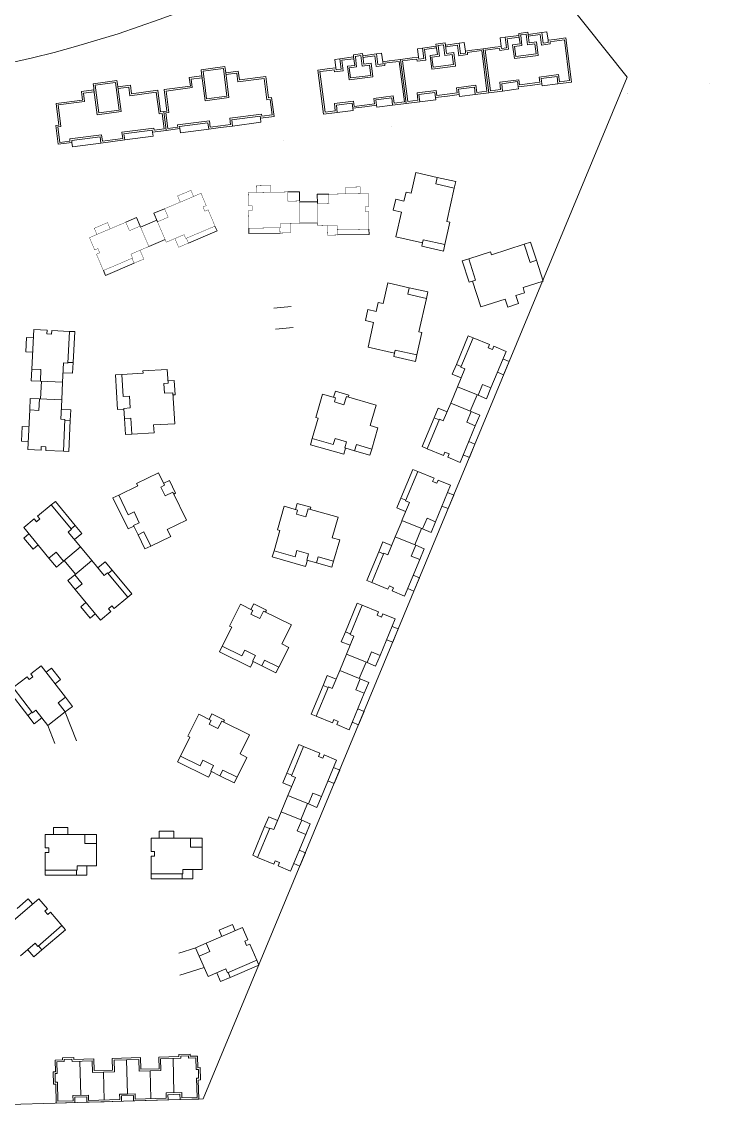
# Model space of a CAD drawing. Extents: x 121658 to 184658, y 9304 to 53801.
# Drawn here: x 132916 to 134864, y 12316 to 15429 of the extents above; entities that cross this region are included whole.
import ezdxf

# ---------------------------------------------------------------- set-up
doc = ezdxf.new("R2010")
doc.units = 0
doc.header["$LTSCALE"] = 1000
doc.header["$MEASUREMENT"] = 0
doc.layers.add('140', color=2, linetype='Continuous', lineweight=5)
doc.layers.add('DingDianTu', color=5, linetype='Continuous', lineweight=0)

# ---------------------------------------------------------------- blocks, each defined once
blk = doc.blocks.new('dafasfd')
at = {"layer": 'DingDianTu', "color": 7, "const_width": 100}
blk.add_lwpolyline([(36368038, 16363912), (36368954, 16361479), (36372042, 16362641), (36374261, 16356745), (36369114, 16354807), (36369537, 16353684), (36361113, 16350514), (36359352, 16355194), (36360288, 16355546), (36359830, 16356763), (36358894, 16356410), (36357556, 16359967)], close=True, dxfattribs=at)
for points in [[(36363546, 16362221), (36362876, 16363999), (36359039, 16362555), (36359708, 16360777)], [(36371734, 16355794), (36372686, 16353267), (36369878, 16352210), (36369350, 16353614)]]:
    blk.add_lwpolyline(points, dxfattribs=at)
at = {"layer": 'DingDianTu', "color": 7}
for points in [[(36368038, 16363912), (36371127, 16365074), (36372042, 16362641)], [(36369878, 16352210), (36361642, 16349110), (36361113, 16350514)]]:
    blk.add_lwpolyline(points, dxfattribs=at)
blk = doc.blocks.new('*E116')
at = {"layer": 'DingDianTu', "color": 7, "xscale": 0.001000002024510444, "yscale": 0.001000000163912773, "zscale": 0.001, "rotation": 339.3761177849276}
blk.add_blockref('dafasfd', (22613, -20413), dxfattribs=at)
blk = doc.blocks.new('*E115')
at = {"layer": 'DingDianTu', "color": 7, "xscale": 0.001000002024510444, "yscale": 0.001000000163912773, "zscale": 0.001, "rotation": 339.3761177849276}
blk.add_blockref('dafasfd', (22613, -20413), dxfattribs=at)
blk = doc.blocks.new('*E114')
at = {"layer": 'DingDianTu', "color": 7, "xscale": 0.001000002024510444, "yscale": 0.001000000163912773, "zscale": 0.001, "rotation": 339.3761177849276}
blk.add_blockref('dafasfd', (22613, -20413), dxfattribs=at)
blk = doc.blocks.new('*E113')
at = {"layer": 'DingDianTu', "color": 7, "xscale": 0.001000002024510444, "yscale": 0.001000000163912773, "zscale": 0.001, "rotation": 339.3761177849276}
blk.add_blockref('dafasfd', (22613, -20413), dxfattribs=at)
blk = doc.blocks.new('*E112')
at = {"layer": 'DingDianTu', "color": 7, "xscale": 0.001000002024510444, "yscale": 0.001000000163912773, "zscale": 0.001, "rotation": 339.3761177849276}
blk.add_blockref('dafasfd', (22612.58, -20413.34), dxfattribs=at)
blk = doc.blocks.new('*E111')
at = {"layer": 'DingDianTu', "color": 7, "xscale": 0.001000002024510444, "yscale": 0.001000000163912773, "zscale": 0.001, "rotation": 339.3761177849276}
blk.add_blockref('dafasfd', (22612.58, -20413.34), dxfattribs=at)
blk = doc.blocks.new('*E110')
at = {"layer": 'DingDianTu', "color": 7, "xscale": 0.001000002024510444, "yscale": 0.001000000163912773, "zscale": 0.001, "rotation": 339.3761177849276}
blk.add_blockref('dafasfd', (22612.58, -20413.34), dxfattribs=at)
blk = doc.blocks.new('*E109')
at = {"layer": 'DingDianTu', "color": 7, "xscale": 0.001000002024510444, "yscale": 0.001000000163912773, "zscale": 0.001, "rotation": 339.3761177849276}
blk.add_blockref('dafasfd', (22612.58, -20413.34), dxfattribs=at)

msp = doc.modelspace()

# ---------------------------------------------------------------- linework, layer by layer
at = {"layer": '140', "color": 7}
for p, q in [((134629.6, 15272.6), (134140.3, 15887.2)), ((134269.6, 15383.4), (134284.5, 15385.3)), ((134272.7, 15359.6), (134269.6, 15383.4)), ((134323.2, 15390.4), (134284.5, 15385.3)), ((134284.5, 15385.3), (134288.3, 15355.6)), ((134323.8, 15385.4), (134290.1, 15381)), ((134290.1, 15381), (134293.9, 15351.3)), ((134348.2, 15399.6), (134322.4, 15396.3)), ((134322.4, 15396.3), (134323.2, 15390.4)), ((134323.2, 15390.4), (134326.2, 15366.6)), ((134343.9, 15394), (134328, 15392)), ((134328, 15392), (134328.1, 15391)), ((134328.1, 15391), (134331.8, 15362.2)), ((134347.7, 15364.3), (134343.9, 15394)), ((134348.9, 15393.7), (134348.2, 15399.6)), ((134352, 15369.9), (134348.2, 15399.6)), ((134387.6, 15398.7), (134348.9, 15393.7)), ((134383.3, 15393.1), (134349.6, 15388.7)), ((134387.2, 15363.4), (134383.3, 15393.1)), ((134402.5, 15400.6), (134387.6, 15398.7)), ((134391.5, 15369), (134387.6, 15398.7)), ((134405.6, 15376.8), (134402.5, 15400.6)), ((134423.4, 15379.1), (134405.6, 15376.8)), ((134405.6, 15376.8), (134406.3, 15370.9)), ((134456.2, 15383.4), (134423.4, 15379.1)), ((134451.8, 15377.8), (134424.1, 15374.2)), ((134466.7, 15262.7), (134451.8, 15377.8)), ((134472.3, 15258.4), (134456.2, 15383.4)), ((134035.6, 15353.1), (134050.4, 15355)), ((134038.6, 15329.3), (134035.6, 15353.1)), ((134089.1, 15360), (134050.4, 15355)), ((134050.4, 15355), (134054.3, 15325.3)), ((134089.8, 15355.1), (134056, 15350.7)), ((134056, 15350.7), (134059.9, 15321)), ((134114.1, 15369.3), (134088.3, 15366)), ((134088.3, 15366), (134089.1, 15360)), ((134089.1, 15360), (134092.2, 15336.2)), ((134109.8, 15363.7), (134093.9, 15361.7)), ((134093.9, 15361.7), (134094.1, 15360.7)), ((134094.1, 15360.7), (134097.8, 15331.9)), ((134113.7, 15334), (134109.8, 15363.7)), ((134114.9, 15363.4), (134114.1, 15369.3)), ((134118, 15339.6), (134114.1, 15369.3)), ((134153.6, 15368.4), (134114.9, 15363.4)), ((134149.3, 15362.8), (134115.5, 15358.4)), ((134153.1, 15333), (134149.3, 15362.8)), ((134168.4, 15370.3), (134153.6, 15368.4)), ((134157.4, 15338.6), (134153.6, 15368.4)), ((134171.5, 15346.5), (134168.4, 15370.3)), ((134189.4, 15348.8), (134171.5, 15346.5)), ((134171.5, 15346.5), (134172.3, 15340.6)), ((134222.1, 15353.1), (134189.4, 15348.8)), ((134217.8, 15347.5), (134190, 15343.9)), ((134232.7, 15232.4), (134217.8, 15347.5)), ((134254.8, 15357.3), (134222.1, 15353.1)), ((134238.3, 15228.1), (134222.1, 15353.1)), ((134222.1, 15353.1), (134238.3, 15228.1)), ((134255.5, 15352.3), (134227.7, 15348.8)), ((134227.7, 15348.8), (134242.6, 15233.7)), ((134272.7, 15359.6), (134254.8, 15357.3)), ((134268.4, 15354), (134255.5, 15352.3)), ((134269.1, 15348.1), (134268.4, 15354)), ((134293.9, 15351.3), (134269.1, 15348.1)), ((134273.5, 15353.7), (134272.7, 15359.6)), ((134288.3, 15355.6), (134273.5, 15353.7)), ((134326.2, 15366.6), (134305.4, 15363.9)), ((134305.4, 15363.9), (134310.4, 15325.2)), ((134331.8, 15362.2), (134311, 15359.5)), ((134311, 15359.5), (134314.7, 15330.8)), ((134368.5, 15367), (134347.7, 15364.3)), ((134372.8, 15372.6), (134352, 15369.9)), ((134372.3, 15338.2), (134368.5, 15367)), ((134377.9, 15333.9), (134372.8, 15372.6)), ((134411.9, 15366.6), (134387.2, 15363.4)), ((134406.3, 15370.9), (134391.5, 15369)), ((134424.1, 15374.2), (134411.2, 15372.5)), ((134411.2, 15372.5), (134411.9, 15366.6)), ((133801.5, 15322.8), (133816.4, 15324.7)), ((133804.6, 15299), (133801.5, 15322.8)), ((133855.1, 15329.7), (133816.4, 15324.7)), ((133816.4, 15324.7), (133820.2, 15294.9)), ((133855.7, 15324.8), (133822, 15320.4)), ((133822, 15320.4), (133825.8, 15290.6)), ((133880.1, 15339), (133854.3, 15335.7)), ((133854.3, 15335.7), (133855.1, 15329.7)), ((133855.1, 15329.7), (133858.1, 15305.9)), ((133875.8, 15333.4), (133859.9, 15331.3)), ((133859.9, 15331.3), (133860, 15330.4)), ((133860, 15330.4), (133863.7, 15301.6)), ((133879.6, 15303.7), (133875.8, 15333.4)), ((133880.8, 15333.1), (133880.1, 15339)), ((133883.9, 15309.3), (133880.1, 15339)), ((133919.5, 15338.1), (133880.8, 15333.1)), ((133915.2, 15332.5), (133881.5, 15328.1)), ((133919.1, 15302.7), (133915.2, 15332.5)), ((133934.4, 15340), (133919.5, 15338.1)), ((133923.4, 15308.3), (133919.5, 15338.1)), ((133937.5, 15316.2), (133934.4, 15340)), ((133955.3, 15318.5), (133937.5, 15316.2)), ((133937.5, 15316.2), (133938.3, 15310.2)), ((133988.1, 15322.7), (133955.3, 15318.5)), ((133983.7, 15317.1), (133956, 15313.5)), ((133998.7, 15202.1), (133983.7, 15317.1)), ((134020.8, 15327), (133988.1, 15322.7)), ((134004.3, 15197.8), (133988.1, 15322.7)), ((133988.1, 15322.7), (134004.3, 15197.8)), ((134021.4, 15322), (133993.7, 15318.4)), ((133993.7, 15318.4), (134008.6, 15203.4)), ((134038.6, 15329.3), (134020.8, 15327)), ((134034.3, 15323.7), (134021.4, 15322)), ((134035.1, 15317.7), (134034.3, 15323.7)), ((134059.9, 15321), (134035.1, 15317.7)), ((134039.4, 15323.3), (134038.6, 15329.3)), ((134054.3, 15325.3), (134039.4, 15323.3)), ((134092.2, 15336.2), (134071.4, 15333.5)), ((134071.4, 15333.5), (134076.4, 15294.9)), ((134097.8, 15331.9), (134077, 15329.2)), ((134077, 15329.2), (134080.7, 15300.5)), ((134134.5, 15336.7), (134113.7, 15334)), ((134138.8, 15342.3), (134118, 15339.6)), ((134138.2, 15307.9), (134134.5, 15336.7)), ((134143.8, 15303.6), (134138.8, 15342.3)), ((134177.9, 15336.2), (134153.1, 15333)), ((134172.3, 15340.6), (134157.4, 15338.6)), ((134190, 15343.9), (134177.1, 15342.2)), ((134177.1, 15342.2), (134177.9, 15336.2)), ((134310.4, 15325.2), (134377.9, 15333.9)), ((134314.7, 15330.8), (134372.3, 15338.2)), ((133456.9, 15297.8), (133423.1, 15293.4)), ((133423.1, 15293.4), (133424.5, 15283)), ((133457.5, 15292.8), (133428.7, 15289.1)), ((133428.7, 15289.1), (133438.8, 15211.2)), ((133456.9, 15297.8), (133490.6, 15302.2)), ((133486.3, 15296.6), (133457.5, 15292.8)), ((133496.4, 15218.7), (133486.3, 15296.6)), ((133490.6, 15302.2), (133491.9, 15291.7)), ((133491.9, 15291.7), (133492.9, 15284.6)), ((133492.9, 15284.6), (133528.6, 15289.2)), ((133502, 15214.4), (133492.9, 15284.6)), ((133493.5, 15279.6), (133524.2, 15283.6)), ((133524.2, 15283.6), (133527.4, 15259.5)), ((133528.6, 15289.2), (133531.7, 15265.1)), ((133786.7, 15296.7), (133754, 15292.4)), ((133754, 15292.4), (133770.2, 15167.5)), ((133787.4, 15291.7), (133759.6, 15288.1)), ((133759.6, 15288.1), (133774.5, 15173.1)), ((133804.6, 15299), (133786.7, 15296.7)), ((133800.3, 15293.4), (133787.4, 15291.7)), ((133801.1, 15287.4), (133800.3, 15293.4)), ((133825.8, 15290.6), (133801.1, 15287.4)), ((133805.4, 15293), (133804.6, 15299)), ((133820.2, 15294.9), (133805.4, 15293)), ((133858.1, 15305.9), (133837.3, 15303.2)), ((133837.3, 15303.2), (133842.3, 15264.5)), ((133863.7, 15301.6), (133842.9, 15298.9)), ((133842.9, 15298.9), (133846.6, 15270.1)), ((133900.4, 15306.3), (133879.6, 15303.7)), ((133904.8, 15311.9), (133883.9, 15309.3)), ((133904.2, 15277.6), (133900.4, 15306.3)), ((133909.8, 15273.3), (133904.8, 15311.9)), ((133943.9, 15305.9), (133919.1, 15302.7)), ((133938.3, 15310.2), (133923.4, 15308.3)), ((133956, 15313.5), (133943.1, 15311.9)), ((133943.1, 15311.9), (133943.9, 15305.9)), ((134076.4, 15294.9), (134143.8, 15303.6)), ((134080.7, 15300.5), (134138.2, 15307.9)), ((133151.4, 15258.2), (133117.7, 15253.8)), ((133117.7, 15253.8), (133119.1, 15243.4)), ((133152.1, 15253.3), (133123.3, 15249.5)), ((133151.4, 15258.2), (133185.1, 15262.6)), ((133180.8, 15257), (133152.1, 15253.3)), ((133190.9, 15179.1), (133180.8, 15257)), ((133185.1, 15262.6), (133186.5, 15252.2)), ((133186.5, 15252.2), (133187.4, 15245)), ((133425.4, 15275.9), (133389.7, 15271.2)), ((133389.7, 15271.2), (133392.8, 15247.1)), ((133426.1, 15270.9), (133395.3, 15266.9)), ((133395.3, 15266.9), (133398.4, 15242.8)), ((133424.5, 15283), (133425.4, 15275.9)), ((133425.4, 15275.9), (133434.5, 15205.6)), ((133429.5, 12378.5), (134629.6, 15272.6)), ((133527.4, 15259.5), (133601.7, 15269.1)), ((133531.7, 15265.1), (133606.1, 15274.7)), ((133601.7, 15269.1), (133609.6, 15208.2)), ((133606.1, 15274.7), (133614, 15213.8)), ((133842.3, 15264.5), (133909.8, 15273.3)), ((133846.6, 15270.1), (133904.2, 15277.6)), ((134268.7, 15258.3), (134323.2, 15265.3)), ((134271.4, 15237.4), (134268.7, 15258.3)), ((134274.3, 15253.9), (134318.9, 15259.7)), ((134277, 15233.1), (134274.3, 15253.9)), ((134318.9, 15259.7), (134320.8, 15244.9)), ((134323.2, 15265.3), (134325.1, 15250.5)), ((134325.1, 15250.5), (134353.9, 15254.2)), ((134353.9, 15254.2), (134382.7, 15257.9)), ((134354.5, 15249.2), (134388.3, 15253.6)), ((134380.7, 15272.8), (134435.3, 15279.8)), ((134382.7, 15257.9), (134380.7, 15272.8)), ((134386.3, 15268.5), (134431, 15274.2)), ((134388.3, 15253.6), (134386.3, 15268.5)), ((134389, 15247.6), (134388.3, 15253.6)), ((134433.7, 15253.4), (134389, 15247.6)), ((134431, 15274.2), (134433.7, 15253.4)), ((134433.7, 15253.4), (134472.3, 15258.4)), ((134435.3, 15279.8), (134438, 15259)), ((134438, 15259), (134466.7, 15262.7)), ((133120, 15236.3), (133084.3, 15231.7)), ((133084.3, 15231.7), (133087.4, 15207.5)), ((133120.6, 15231.3), (133089.9, 15227.3)), ((133089.9, 15227.3), (133093, 15203.2)), ((133119.1, 15243.4), (133120, 15236.3)), ((133120, 15236.3), (133129.1, 15166.1)), ((133123.3, 15249.5), (133133.4, 15171.7)), ((133187.4, 15245), (133223.1, 15249.7)), ((133196.5, 15174.8), (133187.4, 15245)), ((133188.1, 15240.1), (133218.8, 15244)), ((133218.8, 15244), (133221.9, 15219.9)), ((133221.9, 15219.9), (133296.3, 15229.6)), ((133223.1, 15249.7), (133226.2, 15225.5)), ((133226.2, 15225.5), (133300.6, 15235.2)), ((133296.3, 15229.6), (133304.2, 15168.6)), ((133300.6, 15235.2), (133308.5, 15174.2)), ((133392.8, 15247.1), (133318.5, 15237.5)), ((133318.5, 15237.5), (133326.4, 15176.5)), ((133398.4, 15242.8), (133324.1, 15233.2)), ((133324.1, 15233.2), (133332, 15172.2)), ((134034.6, 15227.9), (134089.2, 15235)), ((134037.3, 15207.1), (134034.6, 15227.9)), ((134040.2, 15223.6), (134084.9, 15229.4)), ((134042.9, 15202.8), (134040.2, 15223.6)), ((134084.9, 15229.4), (134086.8, 15214.5)), ((134089.2, 15235), (134091.1, 15220.1)), ((134091.1, 15220.1), (134119.9, 15223.9)), ((134119.9, 15223.9), (134148.6, 15227.6)), ((134120.5, 15218.9), (134154.2, 15223.3)), ((134146.7, 15242.5), (134201.2, 15249.5)), ((134148.6, 15227.6), (134146.7, 15242.5)), ((134152.3, 15238.1), (134196.9, 15243.9)), ((134154.2, 15223.3), (134152.3, 15238.1)), ((134155, 15217.3), (134154.2, 15223.3)), ((134199.6, 15223.1), (134155, 15217.3)), ((134196.9, 15243.9), (134199.6, 15223.1)), ((134199.6, 15223.1), (134238.3, 15228.1)), ((134201.2, 15249.5), (134203.9, 15228.7)), ((134203.9, 15228.7), (134232.7, 15232.4)), ((134238.3, 15228.1), (134277, 15233.1)), ((134242.6, 15233.7), (134271.4, 15237.4)), ((134277, 15233.1), (134321.6, 15238.9)), ((134320.8, 15244.9), (134354.5, 15249.2)), ((134321.6, 15238.9), (134320.8, 15244.9)), ((133087.4, 15207.5), (133013, 15197.9)), ((133013, 15197.9), (133020.9, 15136.9)), ((133093, 15203.2), (133018.6, 15193.6)), ((133018.6, 15193.6), (133026.5, 15132.6)), ((133434.5, 15205.6), (133502, 15214.4)), ((133438.8, 15211.2), (133496.4, 15218.7)), ((133609.6, 15208.2), (133618.6, 15209.3)), ((133614, 15213.8), (133622.9, 15214.9)), ((133618.6, 15209.3), (133624.2, 15165.7)), ((133622.9, 15214.9), (133629.8, 15161.4)), ((133800.6, 15197.6), (133855.1, 15204.7)), ((133803.3, 15176.8), (133800.6, 15197.6)), ((133806.2, 15193.3), (133850.8, 15199.1)), ((133808.9, 15172.5), (133806.2, 15193.3)), ((133850.8, 15199.1), (133852.7, 15184.2)), ((133855.1, 15204.7), (133857.1, 15189.8)), ((133857.1, 15189.8), (133885.8, 15193.5)), ((133885.8, 15193.5), (133914.6, 15197.3)), ((133886.5, 15188.6), (133920.2, 15192.9)), ((133912.6, 15212.1), (133967.2, 15219.2)), ((133914.6, 15197.3), (133912.6, 15212.1)), ((133918.3, 15207.8), (133962.9, 15213.6)), ((133920.2, 15192.9), (133918.3, 15207.8)), ((133920.9, 15187), (133920.2, 15192.9)), ((133965.6, 15192.8), (133920.9, 15187)), ((133962.9, 15213.6), (133965.6, 15192.8)), ((133965.6, 15192.8), (134004.3, 15197.8)), ((133967.2, 15219.2), (133969.9, 15198.4)), ((133969.9, 15198.4), (133998.7, 15202.1)), ((134004.3, 15197.8), (134042.9, 15202.8)), ((134008.6, 15203.4), (134037.3, 15207.1)), ((134042.9, 15202.8), (134087.6, 15208.6)), ((134086.8, 15214.5), (134120.5, 15218.9)), ((134087.6, 15208.6), (134086.8, 15214.5)), ((133129.1, 15166.1), (133196.5, 15174.8)), ((133133.4, 15171.7), (133190.9, 15179.1)), ((133304.2, 15168.6), (133313.1, 15169.8)), ((133308.5, 15174.2), (133317.4, 15175.4)), ((133313.1, 15169.8), (133318.8, 15126.1)), ((133326.4, 15176.5), (133317.4, 15175.4)), ((133317.4, 15175.4), (133324.4, 15121.8)), ((133317.4, 15175.4), (133324.4, 15121.8)), ((133332, 15172.2), (133323, 15171)), ((133323, 15171), (133328.7, 15127.4)), ((133594.7, 15167.9), (133504.4, 15156.2)), ((133590.4, 15162.3), (133510.1, 15151.9)), ((133591.2, 15156.4), (133590.4, 15162.3)), ((133629.8, 15161.4), (133591.2, 15156.4)), ((133595.5, 15162), (133594.7, 15167.9)), ((133624.2, 15165.7), (133595.5, 15162)), ((133770.2, 15167.5), (133808.9, 15172.5)), ((133774.5, 15173.1), (133803.3, 15176.8)), ((133808.9, 15172.5), (133853.5, 15178.3)), ((133852.7, 15184.2), (133886.5, 15188.6)), ((133853.5, 15178.3), (133852.7, 15184.2)), ((133020.9, 15136.9), (133012, 15135.8)), ((133012, 15135.8), (133018.9, 15082.2)), ((133026.5, 15132.6), (133017.6, 15131.5)), ((133017.6, 15131.5), (133023.2, 15087.8)), ((133289.2, 15128.3), (133199, 15116.6)), ((133290, 15122.4), (133289.2, 15128.3)), ((133328.7, 15127.4), (133357.5, 15131.1)), ((133356.7, 15137.1), (133446.9, 15148.8)), ((133357.5, 15131.1), (133356.7, 15137.1)), ((133362.3, 15132.8), (133442.6, 15143.2)), ((133363.1, 15126.8), (133362.3, 15132.8)), ((133442.6, 15143.2), (133444.9, 15125.3)), ((133444.9, 15125.3), (133478.6, 15129.7)), ((133446.9, 15148.8), (133449.2, 15130.9)), ((133449.2, 15130.9), (133478, 15134.6)), ((133506.8, 15138.4), (133478, 15134.6)), ((133512.4, 15134.1), (133478.6, 15129.7)), ((133504.4, 15156.2), (133506.8, 15138.4)), ((133510.1, 15151.9), (133512.4, 15134.1)), ((133512.4, 15134.1), (133592.7, 15144.5)), ((133592.7, 15144.5), (133591.2, 15156.4)), ((133051.2, 15097.5), (133141.5, 15109.2)), ((133052, 15091.6), (133051.2, 15097.5)), ((133056.8, 15093.2), (133137.2, 15103.6)), ((133137.2, 15103.6), (133139.5, 15085.7)), ((133141.5, 15109.2), (133143.8, 15091.3)), ((133201.3, 15098.8), (133172.6, 15095.1)), ((133199, 15116.6), (133201.3, 15098.8)), ((133284.9, 15122.7), (133204.6, 15112.3)), ((133204.6, 15112.3), (133206.9, 15094.5)), ((133206.9, 15094.5), (133287.2, 15104.9)), ((133285.7, 15116.8), (133284.9, 15122.7)), ((133324.4, 15121.8), (133285.7, 15116.8)), ((133287.2, 15104.9), (133285.7, 15116.8)), ((133318.8, 15126.1), (133290, 15122.4)), ((133324.4, 15121.8), (133363.1, 15126.8)), ((133363.1, 15126.8), (133364.6, 15114.9)), ((133364.6, 15114.9), (133444.9, 15125.3)), ((133018.9, 15082.2), (133057.6, 15087.2)), ((133023.2, 15087.8), (133052, 15091.6)), ((133057.6, 15087.2), (133056.8, 15093.2)), ((133057.6, 15087.2), (133059.2, 15075.3)), ((133059.2, 15075.3), (133139.5, 15085.7)), ((133139.5, 15085.7), (133173.2, 15090.1)), ((133143.8, 15091.3), (133172.6, 15095.1)), ((133206.9, 15094.5), (133173.2, 15090.1)), ((134031.2, 15002.2), (134018, 14943.6)), ((134091.7, 14988.6), (134031.2, 15002.2)), ((134087.5, 14970), (134091.7, 14988.6)), ((134144.4, 14976.7), (134091.7, 14988.6)), ((134140.2, 14958.2), (134144.4, 14976.7)), ((134003.4, 14946.9), (133997.7, 14921.6)), ((134018, 14943.6), (134003.4, 14946.9)), ((134140.2, 14958.2), (134087.5, 14970)), ((134118.9, 14863.6), (134140.2, 14958.2)), ((133752.3, 14919.7), (133702.3, 14918.9)), ((133974.3, 14926.8), (133967.3, 14895.6)), ((133997.7, 14921.6), (133974.3, 14926.8)), ((133967.3, 14895.6), (133990.7, 14890.3)), ((133990.7, 14890.3), (133974.9, 14820.1)), ((133297.8, 14867.5), (133251.8, 14847.9)), ((133753.2, 14859.7), (133703.2, 14858.9)), ((134113.4, 14798.2), (134127.7, 14861.6)), ((134127.7, 14861.6), (134118.9, 14863.6)), ((133974.9, 14820.1), (134050, 14803.2)), ((133321.3, 14812.3), (133275.3, 14792.7)), ((134047.8, 14793.5), (134050, 14803.2)), ((134109.3, 14779.6), (134047.8, 14793.5)), ((134050, 14803.2), (134052, 14812)), ((134052, 14812), (134113.4, 14798.2)), ((134113.4, 14798.2), (134109.3, 14779.6)), ((134245.5, 14769.2), (134337.7, 14799.3)), ((134337.7, 14799.3), (134355.8, 14805.1)), ((134337.7, 14799.3), (134354.5, 14747.9)), ((134355.8, 14805.1), (134372.5, 14753.8)), ((134180.9, 14757.7), (134162.8, 14751.8)), ((134180.9, 14757.7), (134242.7, 14777.8)), ((134200.4, 14697.8), (134180.9, 14757.7)), ((134242.7, 14777.8), (134245.5, 14769.2)), ((134162.8, 14751.8), (134182.4, 14691.9)), ((134354.5, 14747.9), (134372.5, 14753.8)), ((134372.5, 14753.8), (134391.7, 14694.8)), ((134182.4, 14691.9), (134191.9, 14695)), ((134191.9, 14695), (134200.4, 14697.8)), ((134215.7, 14621.8), (134191.9, 14695)), ((134391.7, 14694.8), (134334.7, 14676.3)), ((133952.2, 14689.8), (133939.1, 14631.3)), ((134012.7, 14676.2), (133952.2, 14689.8)), ((134008.5, 14657.7), (134012.7, 14676.2)), ((134065.4, 14664.3), (134012.7, 14676.2)), ((134061.2, 14645.8), (134065.4, 14664.3)), ((134339.3, 14662), (134314.6, 14654)), ((134334.7, 14676.3), (134339.3, 14662)), ((133924.4, 14634.5), (133918.7, 14609.2)), ((133939.1, 14631.3), (133924.4, 14634.5)), ((134061.2, 14645.8), (134008.5, 14657.7)), ((134040, 14551.2), (134061.2, 14645.8)), ((134284.2, 14644), (134215.7, 14621.8)), ((134291.6, 14621.2), (134284.2, 14644)), ((134322, 14631.1), (134291.6, 14621.2)), ((134314.6, 14654), (134322, 14631.1)), ((133678.7, 14623.1), (133628.9, 14618.6)), ((133895.3, 14614.4), (133888.3, 14583.2)), ((133918.7, 14609.2), (133895.3, 14614.4)), ((133888.3, 14583.2), (133911.7, 14578)), ((133911.7, 14578), (133895.9, 14507.7)), ((132949.4, 14557.6), (132943.8, 14445.7)), ((132987.4, 14555.7), (132949.4, 14557.6)), ((132986.9, 14545.7), (132987.4, 14555.7)), ((132999.9, 14545), (132986.9, 14545.7)), ((133000.4, 14555), (132999.9, 14545)), ((133050.3, 14552.5), (133000.4, 14555)), ((133045.8, 14462.6), (133050.3, 14552.5)), ((133065.3, 14551.8), (133050.3, 14552.5)), ((133060.9, 14463.9), (133065.3, 14551.8)), ((133684.1, 14563.3), (133634.3, 14558.8)), ((134034.5, 14485.8), (134048.7, 14549.2)), ((134048.7, 14549.2), (134040, 14551.2)), ((134146, 14458.8), (134179.7, 14540.1)), ((134179.7, 14540.1), (134193.5, 14534.3)), ((132927.3, 14494.6), (132929.3, 14535.5)), ((132929.3, 14535.5), (132948.3, 14534.6)), ((133895.9, 14507.7), (133971, 14490.8)), ((134159.1, 14451.2), (134193.5, 14534.3)), ((134193.5, 14534.3), (134239.7, 14515.2)), ((134239.7, 14515.2), (134235.9, 14505.9)), ((134235.9, 14505.9), (134247.9, 14501)), ((134247.9, 14501), (134251.7, 14510.2)), ((134251.7, 14510.2), (134286.8, 14495.6)), ((132946.2, 14493.6), (132927.3, 14494.6)), ((133968.8, 14481.1), (133971, 14490.8)), ((134030.3, 14467.2), (133968.8, 14481.1)), ((133971, 14490.8), (133973, 14499.6)), ((133973, 14499.6), (134034.5, 14485.8)), ((134034.5, 14485.8), (134030.3, 14467.2)), ((134286.8, 14495.6), (134243.9, 14392.2)), ((134295.6, 14467.1), (134278, 14474.4)), ((132943.8, 14445.7), (132942.2, 14412.7)), ((132943.8, 14445.7), (132969.8, 14444.4)), ((132969.8, 14444.4), (132968.1, 14411.4)), ((133031.1, 14408.3), (133033.8, 14463.2)), ((133033.8, 14463.2), (133045.8, 14462.6)), ((133060.9, 14463.9), (133045.9, 14464.6)), ((133059.4, 14433.9), (133060.9, 14463.9)), ((133258.6, 14440.8), (133327.4, 14444.9)), ((133327.4, 14444.9), (133329.8, 14406)), ((134134.5, 14431.1), (134146, 14458.8)), ((134146, 14458.8), (134159.8, 14453)), ((134149.1, 14395.8), (134170.2, 14446.6)), ((134170.2, 14446.6), (134159.1, 14451.2)), ((134279.9, 14429.2), (134295.6, 14467.1)), ((132942.2, 14412.7), (132968.1, 14411.4)), ((133032.4, 14435.3), (133059.4, 14433.9)), ((133181.1, 14429.2), (133199.1, 14430.2)), ((133187, 14331.3), (133181.1, 14429.2)), ((133199.1, 14430.2), (133259, 14433.8)), ((133202.8, 14368.4), (133199.1, 14430.2)), ((133259, 14433.8), (133258.6, 14440.8)), ((133347.4, 14413.1), (133329.4, 14412)), ((133349.8, 14373.1), (133347.4, 14413.1)), ((134159.4, 14420.7), (134134.5, 14431.1)), ((134262.3, 14436.5), (134279.9, 14429.2)), ((132968.1, 14411.4), (133031.1, 14408.3)), ((132971.1, 14411.3), (132968.6, 14361.4)), ((133031.1, 14408.3), (133028.6, 14358.4)), ((133329.8, 14406), (133317.8, 14405.3)), ((133317.8, 14405.3), (133319.5, 14377.3)), ((133803.4, 14383), (133798.5, 14365.7)), ((133841.9, 14371.9), (133803.4, 14383)), ((134149.1, 14395.8), (134130, 14349.6)), ((134207.3, 14371.7), (134149.1, 14395.8)), ((134219.9, 14402.1), (134207.3, 14371.7)), ((134243.9, 14392.2), (134219.9, 14402.1)), ((134243.9, 14392.2), (134231.3, 14361.7)), ((132938, 14329.8), (132939.7, 14362.8)), ((132939.7, 14362.8), (132965.6, 14361.5)), ((132964, 14328.5), (132965.6, 14361.5)), ((132965.6, 14361.5), (133028.6, 14358.4)), ((133028.6, 14358.4), (133025.8, 14303.4)), ((133220.8, 14369.4), (133202.8, 14368.4)), ((133222.8, 14335.5), (133220.8, 14369.4)), ((133319.5, 14377.3), (133343.4, 14378.8)), ((133343.4, 14378.8), (133348.7, 14290.9)), ((133343.8, 14372.8), (133349.8, 14373.1)), ((133747.7, 14308.5), (133766.8, 14374.8)), ((133766.8, 14374.8), (133804.2, 14364)), ((133804.2, 14364), (133800.9, 14352.5)), ((133800.9, 14352.5), (133827.8, 14344.8)), ((133827.8, 14344.8), (133834.5, 14367.8)), ((133834.5, 14367.8), (133919, 14343.5)), ((133840.2, 14366.2), (133841.9, 14371.9)), ((134129.9, 14349.6), (134108.9, 14298.8)), ((134188.1, 14325.5), (134129.9, 14349.6)), ((134204.5, 14372.8), (134185.4, 14326.6)), ((134231.3, 14361.7), (134207.3, 14371.7)), ((132932.4, 14218), (132938, 14329.8)), ((132938, 14329.8), (132964, 14328.5)), ((133027.2, 14331.4), (133054.2, 14330)), ((133054.2, 14330), (133052.7, 14300.1)), ((133204.9, 14332.4), (133187, 14331.3)), ((133204.8, 14334.4), (133222.8, 14335.5)), ((133206.5, 14305.5), (133204.8, 14334.4)), ((133919, 14343.5), (133902.4, 14285.8)), ((134094.6, 14335), (134083.2, 14307.3)), ((134119.6, 14324.6), (134094.6, 14335)), ((134175.5, 14295), (134188.1, 14325.5)), ((134212.1, 14315.5), (134188.1, 14325.5)), ((133025.8, 14303.4), (133037.8, 14302.8)), ((133037.8, 14302.8), (133033.3, 14212.9)), ((133052.7, 14300.1), (133037.7, 14300.8)), ((133052.7, 14300.1), (133048.3, 14212.2)), ((133224.5, 14306.5), (133206.5, 14305.5)), ((133209.2, 14260.6), (133206.5, 14305.5)), ((133227.2, 14261.6), (133224.5, 14306.5)), ((133348.7, 14290.9), (133288.8, 14287.4)), ((133288.8, 14287.4), (133290.1, 14265.4)), ((133737.8, 14248.9), (133754.4, 14306.6)), ((133754.4, 14306.6), (133747.7, 14308.5)), ((134083.2, 14307.3), (134049.4, 14226)), ((134097.8, 14303.4), (134063.3, 14220.2)), ((134083.2, 14307.3), (134097, 14301.5)), ((134108.9, 14298.8), (134097.8, 14303.4)), ((134199.5, 14285), (134175.5, 14295)), ((134199.5, 14285), (134212.1, 14315.5)), ((132916.7, 14282.9), (132914.6, 14241.9)), ((132935.6, 14281.9), (132916.7, 14282.9)), ((133227.2, 14261.6), (133209.2, 14260.6)), ((133290.1, 14265.4), (133227.2, 14261.6)), ((133902.4, 14285.8), (133923.6, 14279.7)), ((133923.6, 14279.7), (133906.2, 14219.2)), ((134156.6, 14181.5), (134199.5, 14285)), ((132914.6, 14241.9), (132933.6, 14241)), ((132970.9, 14226.1), (132970.4, 14216.1)), ((132983.9, 14225.4), (132970.9, 14226.1)), ((132983.4, 14215.4), (132983.9, 14225.4)), ((133732.8, 14231.6), (133737.8, 14248.9)), ((133827, 14204.5), (133732.8, 14231.6)), ((133797.4, 14231.8), (133737.8, 14248.9)), ((133802.4, 14249.1), (133797.4, 14231.8)), ((133835, 14239.7), (133802.4, 14249.1)), ((133830.1, 14222.4), (133835, 14239.7)), ((133862.9, 14231.7), (133857.9, 14214.4)), ((133906.2, 14219.2), (133862.9, 14231.7)), ((134049.4, 14226), (134063.3, 14220.2)), ((134181.1, 14240.7), (134198.7, 14233.4)), ((134198.7, 14233.4), (134183, 14195.5)), ((132970.4, 14216.1), (132932.4, 14218)), ((133033.3, 14212.9), (132983.4, 14215.4)), ((133048.3, 14212.2), (133033.3, 14212.9)), ((133832, 14221.8), (133827, 14204.5)), ((133857.9, 14214.4), (133830.1, 14222.4)), ((133901.2, 14201.9), (133857.9, 14214.4)), ((133906.2, 14219.2), (133901.2, 14201.9)), ((134063.3, 14220.2), (134109.5, 14201.1)), ((134109.5, 14201.1), (134113.3, 14210.3)), ((134113.3, 14210.3), (134125.3, 14205.3)), ((134125.3, 14205.3), (134121.5, 14196.1)), ((134121.5, 14196.1), (134156.6, 14181.5)), ((134183, 14195.5), (134165.4, 14202.8)), ((133240.8, 14121.6), (133302.8, 14151.8)), ((133302.8, 14151.8), (133319.9, 14116.7)), ((133988.9, 14080), (134022.6, 14161.3)), ((134002, 14072.5), (134036.5, 14155.6)), ((134022.6, 14161.3), (134036.5, 14155.6)), ((134036.5, 14155.6), (134082.7, 14136.4)), ((134082.7, 14136.4), (134078.8, 14127.2)), ((134090.9, 14122.2), (134094.7, 14131.5)), ((134094.7, 14131.5), (134129.8, 14116.9)), ((133189.9, 14089), (133243.9, 14115.3)), ((133243.9, 14115.3), (133240.8, 14121.6)), ((133319.9, 14116.7), (133309.1, 14111.5)), ((133309.1, 14111.5), (133321.4, 14086.3)), ((133333.5, 14130), (133317.3, 14122.1)), ((133351, 14094.1), (133333.5, 14130)), ((134078.8, 14127.2), (134090.9, 14122.2)), ((134129.8, 14116.9), (134086.9, 14013.4)), ((133010.6, 14070.8), (132999, 14061.2)), ((133066.7, 14003), (133010.6, 14070.8)), ((133173.8, 14081.1), (133189.9, 14089)), ((133216.7, 13993), (133173.8, 14081.1)), ((133217.1, 14033.2), (133189.9, 14089)), ((133321.4, 14086.3), (133343, 14096.8)), ((133343, 14096.8), (133381.5, 14017.7)), ((133345.6, 14091.4), (133351, 14094.1)), ((133977.4, 14052.3), (133988.9, 14080)), ((133988.9, 14080), (134002.8, 14074.3)), ((134013.1, 14067.9), (134002, 14072.5)), ((134138.5, 14088.4), (134121, 14095.7)), ((134122.8, 14050.5), (134138.5, 14088.4)), ((132999, 14061.2), (132960.5, 14029.3)), ((133056.4, 13991.9), (132999, 14061.2)), ((133233.3, 14041.1), (133217.1, 14033.2)), ((133248.2, 14010.6), (133233.3, 14041.1)), ((133639.8, 13990.8), (133658.9, 14057.1)), ((133658.9, 14057.1), (133696.4, 14046.4)), ((133695.6, 14065.3), (133690.6, 14048)), ((133696.4, 14046.4), (133693, 14034.8)), ((133734, 14054.3), (133695.6, 14065.3)), ((133719.9, 14027.1), (133726.6, 14050.1)), ((133726.6, 14050.1), (133811.1, 14025.8)), ((133732.3, 14048.5), (133734, 14054.3)), ((134002.4, 14042), (133977.4, 14052.3)), ((133992, 14017.1), (134013.1, 14067.9)), ((134105.3, 14057.8), (134122.8, 14050.5)), ((132950.5, 14021.1), (132921.2, 13996.8)), ((132956.9, 14013.3), (132950.5, 14021.1)), ((132966.9, 14021.6), (132956.9, 14013.3)), ((132960.5, 14029.3), (132966.9, 14021.6)), ((133232, 14002.7), (133248.2, 14010.6)), ((133381.5, 14017.7), (133327.6, 13991.4)), ((133693, 14034.8), (133719.9, 14027.1)), ((133811.1, 14025.8), (133794.6, 13968.2)), ((133992.1, 14017), (133972.9, 13970.8)), ((134050.2, 13992.9), (133992, 14017.1)), ((134062.9, 14023.4), (134050.2, 13992.9)), ((134086.9, 14013.4), (134062.9, 14023.4)), ((134086.9, 14013.4), (134074.2, 13983)), ((132921.2, 13996.8), (132992.6, 13910.5)), ((132921.2, 13967), (132935.9, 13979.1)), ((133047.2, 13984.2), (133056.4, 13991.9)), ((133082.2, 13941.9), (133047.2, 13984.2)), ((133066.7, 14003), (133055.1, 13993.4)), ((133065, 13962.7), (133085.8, 13979.9)), ((133085.8, 13979.9), (133066.7, 14003)), ((133232.9, 14000.9), (133216.7, 13993)), ((133244.7, 13976.6), (133232, 14002.7)), ((133260.9, 13984.5), (133244.7, 13976.6)), ((133264.4, 13936.2), (133244.7, 13976.6)), ((133280.6, 13944), (133260.9, 13984.5)), ((133327.6, 13991.4), (133337.2, 13971.6)), ((133629.9, 13931.2), (133646.5, 13988.9)), ((133646.5, 13988.9), (133639.8, 13990.8)), ((134047.5, 13994.1), (134028.3, 13947.9)), ((134074.2, 13983), (134050.2, 13992.9)), ((132947.4, 13935.4), (132921.2, 13967)), ((132962, 13947.5), (132947.4, 13935.4)), ((133337.2, 13971.6), (133280.6, 13944)), ((133794.6, 13968.2), (133815.7, 13962.1)), ((133815.7, 13962.1), (133798.3, 13901.5)), ((133937.6, 13956.3), (133926.1, 13928.5)), ((133962.5, 13945.9), (133937.6, 13956.3)), ((133972.9, 13970.9), (133951.8, 13920)), ((134031.1, 13946.7), (133972.9, 13970.9)), ((134018.4, 13916.2), (134031.1, 13946.7)), ((134055.1, 13936.8), (134031.1, 13946.7)), ((132992.6, 13910.5), (133012.6, 13927.1)), ((133012.6, 13927.1), (133033.7, 13901.7)), ((133033.7, 13901.7), (133082.2, 13941.9)), ((133082.2, 13941.9), (133114.1, 13903.3)), ((133280.6, 13944), (133264.4, 13936.2)), ((133624.9, 13913.9), (133629.9, 13931.2)), ((133719.1, 13886.8), (133624.9, 13913.9)), ((133689.5, 13914.1), (133629.9, 13931.2)), ((133694.5, 13931.4), (133689.5, 13914.1)), ((133727.2, 13922), (133694.5, 13931.4)), ((133722.2, 13904.7), (133727.2, 13922)), ((133755, 13914), (133750, 13896.7)), ((133798.3, 13901.5), (133755, 13914)), ((133926.1, 13928.5), (133892.4, 13847.3)), ((133940.7, 13924.6), (133906.2, 13841.5)), ((133926.1, 13928.5), (133940, 13922.8)), ((133951.8, 13920), (133940.7, 13924.6)), ((134042.4, 13906.3), (134018.4, 13916.2)), ((134042.4, 13906.3), (134055.1, 13936.8)), ((132992.6, 13910.5), (133013.7, 13885.1)), ((133013.7, 13885.1), (133033.7, 13901.7)), ((133036, 13903.6), (133067.9, 13865.1)), ((133065.6, 13863.2), (133114.1, 13903.3)), ((133114.1, 13903.3), (133149.2, 13861)), ((133131.3, 13882.5), (133152.1, 13899.8)), ((133152.1, 13899.8), (133171.2, 13876.6)), ((133724.1, 13904.1), (133719.1, 13886.8)), ((133750, 13896.7), (133722.2, 13904.7)), ((133793.3, 13884.2), (133750, 13896.7)), ((133798.3, 13901.5), (133793.3, 13884.2)), ((133999.5, 13802.8), (134042.4, 13906.3)), ((133045.5, 13846.6), (133065.6, 13863.2)), ((133086.6, 13837.8), (133065.6, 13863.2)), ((133149.2, 13861), (133158.4, 13868.6)), ((133158.4, 13868.6), (133215.8, 13799.3)), ((133171.2, 13876.6), (133159.7, 13867.1)), ((133171.2, 13876.6), (133227.4, 13808.8)), ((134024.1, 13861.9), (134041.6, 13854.7)), ((134041.6, 13854.7), (134025.9, 13816.8)), ((133066.6, 13821.2), (133045.5, 13846.6)), ((133066.6, 13821.2), (133086.6, 13837.8)), ((133138, 13734.9), (133066.6, 13821.2)), ((133892.4, 13847.3), (133906.2, 13841.5)), ((133906.2, 13841.5), (133952.4, 13822.4)), ((133952.4, 13822.4), (133956.3, 13831.6)), ((133956.3, 13831.6), (133968.3, 13826.6)), ((133968.3, 13826.6), (133964.4, 13817.4)), ((134025.9, 13816.8), (134008.4, 13824.1)), ((133215.8, 13799.3), (133177.3, 13767.4)), ((133227.4, 13808.8), (133215.8, 13799.3)), ((133964.4, 13817.4), (133999.5, 13802.8)), ((133097.2, 13784.2), (133082.5, 13772.1)), ((133082.5, 13772.1), (133108.7, 13740.5)), ((133167.3, 13759.1), (133138, 13734.9)), ((133170.9, 13775.1), (133160.9, 13766.8)), ((133160.9, 13766.8), (133167.3, 13759.1)), ((133177.3, 13767.4), (133170.9, 13775.1)), ((133503.9, 13718), (133534.8, 13779.6)), ((133534.8, 13779.6), (133569.7, 13762.2)), ((133572.4, 13781), (133564.3, 13764.9)), ((133569.7, 13762.2), (133564.3, 13751.5)), ((133608.2, 13763.1), (133572.4, 13781)), ((133589.4, 13738.9), (133600.1, 13760.4)), ((133600.1, 13760.4), (133678.8, 13721)), ((133605.5, 13757.7), (133608.2, 13763.1)), ((133831.8, 13701.3), (133865.5, 13782.6)), ((133844.9, 13693.7), (133879.4, 13776.9)), ((133865.5, 13782.6), (133879.4, 13776.9)), ((133879.4, 13776.9), (133925.6, 13757.7)), ((133108.7, 13740.5), (133123.3, 13752.6)), ((133564.3, 13751.5), (133589.4, 13738.9)), ((133925.6, 13757.7), (133921.8, 13748.5)), ((133921.8, 13748.5), (133933.8, 13743.5)), ((133972.7, 13738.2), (133929.8, 13634.7)), ((133933.8, 13743.5), (133937.6, 13752.7)), ((133937.6, 13752.7), (133972.7, 13738.2)), ((133483.3, 13661.2), (133510.2, 13714.8)), ((133510.2, 13714.8), (133503.9, 13718)), ((133678.8, 13721), (133651.9, 13667.3)), ((133820.3, 13673.6), (133831.8, 13701.3)), ((133831.8, 13701.3), (133845.7, 13695.6)), ((133981.4, 13709.7), (133963.9, 13716.9)), ((133965.7, 13671.8), (133981.4, 13709.7)), ((133651.9, 13667.3), (133671.6, 13657.5)), ((133845.3, 13663.3), (133820.3, 13673.6)), ((133834.9, 13638.3), (133856, 13689.1)), ((133856, 13689.1), (133844.9, 13693.7)), ((133948.2, 13679.1), (133965.7, 13671.8)), ((133475.3, 13645.1), (133483.3, 13661.2)), ((133562.9, 13601.2), (133475.3, 13645.1)), ((133538.8, 13633.4), (133483.3, 13661.2)), ((133546.8, 13649.5), (133538.8, 13633.4)), ((133577.2, 13634.3), (133546.8, 13649.5)), ((133569.2, 13618.2), (133577.2, 13634.3)), ((133671.6, 13657.5), (133643.4, 13601.1)), ((133835, 13638.3), (133815.8, 13592.1)), ((133893.1, 13614.2), (133834.9, 13638.3)), ((133905.8, 13644.7), (133893.1, 13614.2)), ((133929.8, 13634.7), (133905.8, 13644.7)), ((133929.8, 13634.7), (133917.1, 13604.2)), ((132940.8, 13582.2), (132970.8, 13605.4)), ((132970.8, 13605.4), (133039.2, 13516.7)), ((133570.9, 13617.3), (133562.9, 13601.2)), ((133595.1, 13605.2), (133569.2, 13618.2)), ((133603.1, 13621.3), (133595.1, 13605.2)), ((133635.3, 13585), (133595.1, 13605.2)), ((133643.4, 13601.1), (133603.1, 13621.3)), ((133890.4, 13615.3), (133871.2, 13569.2)), ((133917.1, 13604.2), (133893.1, 13614.2)), ((132890.9, 13543.7), (132930.5, 13574.2)), ((132930.5, 13574.2), (132936.6, 13566.3)), ((132936.6, 13566.3), (132946.9, 13574.2)), ((132946.9, 13574.2), (132940.8, 13582.2)), ((132999.9, 13598.8), (132984.9, 13587.2)), ((133025, 13566.3), (132999.9, 13598.8)), ((133643.4, 13601.1), (133635.3, 13585)), ((133780.5, 13577.5), (133769, 13549.8)), ((133805.4, 13567.2), (133780.5, 13577.5)), ((133815.8, 13592.1), (133794.7, 13541.3)), ((133874, 13568), (133815.8, 13592.1)), ((132945.8, 13472.4), (132890.9, 13543.7)), ((133009.9, 13554.7), (133025, 13566.3)), ((133769, 13549.8), (133735.3, 13468.5)), ((133783.6, 13545.9), (133749.1, 13462.8)), ((133769, 13549.8), (133782.9, 13544.1)), ((133794.7, 13541.3), (133783.6, 13545.9)), ((133861.3, 13537.5), (133874, 13568)), ((133898, 13558), (133874, 13568)), ((133885.3, 13527.6), (133898, 13558)), ((132932.7, 13464.8), (132879, 13534.5)), ((133039.2, 13516.7), (133018.6, 13500.8)), ((133039.2, 13516.7), (133059.4, 13490.5)), ((133842.4, 13424.1), (133885.3, 13527.6)), ((133885.3, 13527.6), (133861.3, 13537.5)), ((132955.3, 13479.7), (132945.8, 13472.4)), ((132988.9, 13436.2), (132955.3, 13479.7)), ((133018.6, 13500.8), (133038.8, 13474.7)), ((133059.4, 13490.5), (133038.8, 13474.7)), ((133867, 13483.2), (133884.5, 13475.9)), ((132932.7, 13464.8), (132944.6, 13474)), ((132951, 13441.1), (132932.7, 13464.8)), ((132972.4, 13457.6), (132951, 13441.1)), ((133038.8, 13474.7), (132988.9, 13436.2)), ((133038.4, 13474.3), (133070.5, 13392.8)), ((133385.5, 13406.4), (133416.4, 13468.1)), ((133416.4, 13468.1), (133451.3, 13450.7)), ((133454, 13469.4), (133445.9, 13453.3)), ((133451.3, 13450.7), (133445.9, 13439.9)), ((133489.7, 13451.5), (133454, 13469.4)), ((133470.9, 13427.4), (133481.7, 13448.9)), ((133481.7, 13448.9), (133560.4, 13409.4)), ((133487, 13446.2), (133489.7, 13451.5)), ((133735.3, 13468.5), (133749.1, 13462.8)), ((133749.1, 13462.8), (133795.3, 13443.6)), ((133795.3, 13443.6), (133799.2, 13452.9)), ((133799.2, 13452.9), (133811.2, 13447.9)), ((133811.2, 13447.9), (133807.3, 13438.7)), ((133884.5, 13475.9), (133868.8, 13438.1)), ((132988.9, 13436.2), (133009.1, 13384.9)), ((133445.9, 13439.9), (133470.9, 13427.4)), ((133807.3, 13438.7), (133842.4, 13424.1)), ((133868.8, 13438.1), (133851.3, 13445.4)), ((133364.9, 13349.6), (133391.8, 13403.3)), ((133391.8, 13403.3), (133385.5, 13406.4)), ((133560.4, 13409.4), (133533.5, 13355.8)), ((133533.5, 13355.8), (133553.2, 13345.9)), ((133666, 13301.4), (133699.7, 13382.6)), ((133679.1, 13293.8), (133713.5, 13376.9)), ((133699.7, 13382.6), (133713.5, 13376.9)), ((133713.5, 13376.9), (133759.7, 13357.7)), ((133759.7, 13357.7), (133755.9, 13348.5)), ((133356.8, 13333.6), (133364.9, 13349.6)), ((133444.5, 13289.7), (133356.8, 13333.6)), ((133420.3, 13321.9), (133364.9, 13349.6)), ((133428.4, 13338), (133420.3, 13321.9)), ((133458.8, 13322.8), (133428.4, 13338)), ((133450.7, 13306.7), (133458.8, 13322.8)), ((133553.2, 13345.9), (133525, 13289.6)), ((133755.9, 13348.5), (133767.9, 13343.5)), ((133806.8, 13338.2), (133763.9, 13234.8)), ((133767.9, 13343.5), (133771.7, 13352.8)), ((133771.7, 13352.8), (133806.8, 13338.2)), ((133452.5, 13305.8), (133444.5, 13289.7)), ((133476.7, 13293.7), (133450.7, 13306.7)), ((133484.7, 13309.8), (133476.7, 13293.7)), ((133516.9, 13273.5), (133476.7, 13293.7)), ((133525, 13289.6), (133484.7, 13309.8)), ((133654.5, 13273.6), (133666, 13301.4)), ((133666, 13301.4), (133679.8, 13295.6)), ((133690.1, 13289.2), (133679.1, 13293.8)), ((133815.6, 13309.7), (133798, 13317)), ((133799.9, 13271.8), (133815.6, 13309.7)), ((133525, 13289.6), (133516.9, 13273.5)), ((133679.4, 13263.3), (133654.5, 13273.6)), ((133669.1, 13238.4), (133690.1, 13289.2)), ((133782.3, 13279.1), (133799.9, 13271.8)), ((133669.1, 13238.3), (133649.9, 13192.2)), ((133727.3, 13214.2), (133669.1, 13238.4)), ((133739.9, 13244.7), (133727.3, 13214.2)), ((133763.9, 13234.8), (133739.9, 13244.7)), ((133763.9, 13234.8), (133751.3, 13204.3)), ((133724.5, 13215.4), (133705.4, 13169.2)), ((133751.3, 13204.3), (133727.3, 13214.2)), ((133614.6, 13177.6), (133603.1, 13149.8)), ((133639.6, 13167.2), (133614.6, 13177.6)), ((133649.9, 13192.2), (133628.8, 13141.3)), ((133708.1, 13168), (133649.9, 13192.2)), ((133695.5, 13137.5), (133708.1, 13168)), ((133732.1, 13158.1), (133708.1, 13168)), ((133005, 13146.9), (133005, 13127.9)), ((133046, 13146.9), (133005, 13146.9)), ((133046, 13127.9), (133046, 13146.9)), ((133304.7, 13136.6), (133304.7, 13117.6)), ((133345.7, 13136.6), (133304.7, 13136.6)), ((133345.7, 13117.6), (133345.7, 13136.6)), ((133603.1, 13149.8), (133569.4, 13068.6)), ((133617.8, 13145.9), (133583.3, 13062.8)), ((133603.1, 13149.8), (133617, 13144.1)), ((133628.8, 13141.3), (133617.8, 13145.9)), ((133719.5, 13127.6), (133695.5, 13137.5)), ((133719.5, 13127.6), (133732.1, 13158.1)), ((132982, 13127.9), (133094, 13127.9)), ((132982, 13089.9), (132982, 13127.9)), ((133094, 13127.9), (133127, 13127.9)), ((133094, 13127.9), (133094, 13101.9)), ((133127, 13127.9), (133127, 13101.9)), ((133281.7, 13117.6), (133393.7, 13117.6)), ((133281.7, 13079.6), (133281.7, 13117.6)), ((133393.7, 13117.6), (133426.7, 13117.6)), ((133393.7, 13117.6), (133393.7, 13091.6)), ((133426.7, 13117.6), (133426.7, 13091.6)), ((133676.6, 13024.1), (133719.5, 13127.6)), ((132992, 13089.9), (132982, 13089.9)), ((132982, 13076.9), (132992, 13076.9)), ((132982, 13026.9), (132982, 13076.9)), ((132992, 13076.9), (132992, 13089.9)), ((133094, 13101.9), (133127, 13101.9)), ((133127, 13101.9), (133127, 13038.9)), ((133291.7, 13079.6), (133281.7, 13079.6)), ((133291.7, 13066.6), (133291.7, 13079.6)), ((133393.7, 13091.6), (133426.7, 13091.6)), ((133426.7, 13091.6), (133426.7, 13028.6)), ((133701.1, 13083.2), (133718.7, 13076)), ((133718.7, 13076), (133702.9, 13038.1)), ((133281.7, 13066.6), (133291.7, 13066.6)), ((133281.7, 13016.6), (133281.7, 13066.6)), ((133569.4, 13068.6), (133583.3, 13062.8)), ((133583.3, 13062.8), (133629.5, 13043.7)), ((133629.5, 13043.7), (133633.3, 13052.9)), ((133633.3, 13052.9), (133645.3, 13047.9)), ((133645.3, 13047.9), (133641.5, 13038.7)), ((133702.9, 13038.1), (133685.4, 13045.4)), ((132982, 13011.9), (132982, 13026.9)), ((133072, 13026.9), (132982, 13026.9)), ((133070, 13011.9), (132982, 13011.9)), ((133070, 13011.9), (133070, 13026.9)), ((133100, 13011.9), (133070, 13011.9)), ((133072, 13038.9), (133072, 13026.9)), ((133127, 13038.9), (133072, 13038.9)), ((133100, 13038.9), (133100, 13011.9)), ((133281.7, 13001.6), (133281.7, 13016.6)), ((133371.7, 13016.6), (133281.7, 13016.6)), ((133369.7, 13001.6), (133369.7, 13016.6)), ((133371.7, 13028.6), (133371.7, 13016.6)), ((133426.7, 13028.6), (133371.7, 13028.6)), ((133399.7, 13028.6), (133399.7, 13001.6)), ((133641.5, 13038.7), (133676.6, 13024.1)), ((133369.7, 13001.6), (133281.7, 13001.6)), ((133399.7, 13001.6), (133369.7, 13001.6)), ((132963.4, 12945.8), (132878.6, 12872.6)), ((132902.5, 12918.3), (132933.5, 12945.1)), ((132933.5, 12945.1), (132946, 12930.8)), ((132988.2, 12917), (132963.4, 12945.8)), ((132980.6, 12910.5), (132988.2, 12917)), ((132989.1, 12900.7), (132980.6, 12910.5)), ((132996.7, 12907.2), (132989.1, 12900.7)), ((133029.4, 12869.4), (132996.7, 12907.2)), ((132961.3, 12810.5), (133029.4, 12869.4)), ((132972.6, 12800.5), (133039.2, 12858)), ((133039.2, 12858), (133029.4, 12869.4)), ((133540.9, 12864.2), (133438, 12820)), ((133474.6, 12856.4), (133512.3, 12872.6)), ((133482.1, 12839), (133474.6, 12856.4)), ((133512.3, 12872.6), (133519.8, 12855.1)), ((133555.9, 12829.3), (133540.9, 12864.2)), ((133546.7, 12825.3), (133555.9, 12829.3)), ((133551.8, 12813.4), (133546.7, 12825.3)), ((132911.8, 12783.6), (132953.4, 12819.6)), ((132932.3, 12801.3), (132949.9, 12780.9)), ((132949.9, 12780.9), (132972.6, 12800.5)), ((132953.4, 12819.6), (132961.3, 12810.5)), ((132972.6, 12800.5), (132962.8, 12811.8)), ((133359.9, 12791.2), (133408.1, 12806.1)), ((133438, 12820), (133407.7, 12807)), ((133407.7, 12807), (133417.9, 12783.1)), ((133448.2, 12796.1), (133417.9, 12783.1)), ((133438, 12820), (133448.2, 12796.1)), ((133561, 12817.3), (133551.8, 12813.4)), ((133580.8, 12771.4), (133561, 12817.3)), ((133417.9, 12783.1), (133442.8, 12725.2)), ((133498, 12735.9), (133580.8, 12771.4)), ((133586.7, 12757.6), (133580.8, 12771.4)), ((133363.5, 12729.5), (133431.9, 12750.6)), ((133442.8, 12725.2), (133493.3, 12746.9)), ((133467.6, 12735.9), (133478.2, 12711.1)), ((133493.3, 12746.9), (133498, 12735.9)), ((133505.8, 12722.9), (133499.9, 12736.7)), ((133505.8, 12722.9), (133586.7, 12757.6)), ((133478.2, 12711.1), (133505.8, 12722.9)), ((133009.7, 12488.8), (133030.6, 12489.4)), ((133010.6, 12455.8), (133009.7, 12488.8)), ((133014.8, 12483.9), (133035.8, 12484.5)), ((133015.7, 12450.9), (133014.8, 12483.9)), ((133030.5, 12495.4), (133062.5, 12496.3)), ((133030.6, 12489.4), (133030.5, 12495.4)), ((133035.6, 12490.5), (133057.6, 12491.1)), ((133035.8, 12484.5), (133035.6, 12490.5)), ((133057.6, 12491.1), (133057.8, 12485.1)), ((133057.8, 12485.1), (133114.8, 12486.7)), ((133062.5, 12496.3), (133062.6, 12490.3)), ((133062.6, 12490.3), (133119.6, 12491.9)), ((133082.5, 12388.8), (133079.8, 12485.7)), ((133114.8, 12486.7), (133115.7, 12453.7)), ((133119.6, 12491.9), (133120.5, 12458.9)), ((133171.6, 12493.3), (133251.6, 12495.6)), ((133172.5, 12460.3), (133171.6, 12493.3)), ((133176.7, 12488.5), (133211.7, 12489.4)), ((133177.7, 12455.5), (133176.7, 12488.5)), ((133246.7, 12490.4), (133211.7, 12489.4)), ((133214.4, 12392.5), (133211.7, 12489.4)), ((133214.4, 12392.5), (133211.7, 12489.4)), ((133214.4, 12392.5), (133211.7, 12489.4)), ((133214.4, 12392.5), (133211.7, 12489.4)), ((133247.6, 12457.4), (133246.7, 12490.4)), ((133251.6, 12495.6), (133252.5, 12462.6)), ((133303.5, 12497), (133360.5, 12498.6)), ((133304.5, 12464), (133303.5, 12497)), ((133365.7, 12493.8), (133308.7, 12492.2)), ((133308.7, 12492.2), (133309.6, 12459.2)), ((133346.4, 12396.2), (133343.7, 12493.2)), ((133360.3, 12504.6), (133392.3, 12505.5)), ((133360.5, 12498.6), (133360.3, 12504.6)), ((133387.5, 12500.4), (133365.5, 12499.8)), ((133365.5, 12499.8), (133365.7, 12493.8)), ((133387.6, 12494.4), (133387.5, 12500.4)), ((133408.6, 12495), (133387.6, 12494.4)), ((133392.3, 12505.5), (133392.5, 12499.5)), ((133392.5, 12499.5), (133413.5, 12500.1)), ((133409.6, 12462), (133408.6, 12495)), ((133413.5, 12500.1), (133414.4, 12467.1)), ((133004.6, 12455.6), (133010.6, 12455.8)), ((133005.6, 12420.6), (133004.6, 12455.6)), ((133009.7, 12450.8), (133015.7, 12450.9)), ((133010.4, 12425.8), (133009.7, 12450.8)), ((133115.7, 12453.7), (133177.7, 12455.5)), ((133120.5, 12458.9), (133172.5, 12460.3)), ((133146.7, 12454.6), (133148.9, 12375.6)), ((133146.7, 12454.6), (133148.9, 12375.6)), ((133309.6, 12459.2), (133247.6, 12457.4)), ((133252.5, 12462.6), (133304.5, 12464)), ((133278.6, 12458.3), (133280.8, 12379.3)), ((133278.6, 12458.3), (133280.8, 12379.3)), ((133415.6, 12462.2), (133409.6, 12462)), ((133414.4, 12467.1), (133420.4, 12467.3)), ((133416.3, 12437.2), (133415.6, 12462.2)), ((133420.4, 12467.3), (133421.4, 12432.3)), ((133011.6, 12420.8), (133005.6, 12420.6)), ((133016.4, 12425.9), (133010.4, 12425.8)), ((133013.1, 12366.8), (133011.6, 12420.8)), ((133017.9, 12372), (133016.4, 12425.9)), ((133410.3, 12437), (133416.3, 12437.2)), ((133411.8, 12383), (133410.3, 12437)), ((133421.4, 12432.3), (133415.4, 12432.1)), ((133415.4, 12432.1), (133416.9, 12378.2)), ((133104.5, 12389.4), (133060.5, 12388.2)), ((133104.9, 12374.4), (133104.5, 12389.4)), ((133214.4, 12392.5), (133192.4, 12391.9)), ((133192.4, 12391.9), (133192.8, 12379.4)), ((133214.4, 12392.5), (133236.4, 12393.1)), ((133236.4, 12393.1), (133236.8, 12380.6)), ((133324.4, 12395.6), (133368.4, 12396.8)), ((133324.8, 12380.6), (133324.4, 12395.6)), ((133363.5, 12391.7), (133329.5, 12390.7)), ((133329.5, 12390.7), (133330, 12375.7)), ((133363.9, 12376.7), (133363.5, 12391.7)), ((133368.4, 12396.8), (133368.8, 12381.8)), ((131208.6, 12316.1), (133429.5, 12378.5)), ((133066.1, 12368.3), (133013.1, 12366.8)), ((133060.9, 12373.2), (133017.9, 12372)), ((133060.5, 12388.2), (133060.9, 12373.2)), ((133099.6, 12384.3), (133065.6, 12383.3)), ((133065.6, 12383.3), (133066.1, 12368.3)), ((133100, 12369.3), (133099.6, 12384.3)), ((133149, 12370.6), (133100, 12369.3)), ((133192.9, 12376.9), (133104.9, 12374.4)), ((133198, 12372), (133149, 12370.6)), ((133192.8, 12379.4), (133192.9, 12376.9)), ((133231.6, 12388), (133197.6, 12387)), ((133197.6, 12387), (133198, 12372)), ((133232, 12373), (133231.6, 12388)), ((133330, 12375.7), (133232, 12373)), ((133236.8, 12380.6), (133236.9, 12378.1)), ((133236.9, 12378.1), (133324.8, 12380.6)), ((133416.9, 12378.2), (133363.9, 12376.7)), ((133368.8, 12381.8), (133411.8, 12383))]:
    msp.add_line(p, q, dxfattribs=at)
msp.add_ellipse((132186.3, 18502.9), major_axis=(3203.1, 632.6), ratio=1, start_param=4.538398, end_param=5.15903, dxfattribs=at)

# ---------------------------------------------------------------- block references
for name, p, xscale, yscale, zscale, rotation in [('*E113', (134222.1, 15353.1), 0.009999999981456315, 0.01000000000931323, 0.01, 7.382239020324064), ('*E114', (133988.1, 15322.7), 0.009999999981456315, 0.01000000000931323, 0.01, 7.382239020324064), ('*E115', (133319.4, 15230.1), 0.009999999981456315, 0.01000000000931323, 0.01, 7.382239020324064), ('*E116', (133014, 15190.5), 0.009999999981456315, 0.01000000000931323, 0.01, 7.382239020324064), ('*E110', (-493194.5, 184244), 10.00000000925442, 10.00000000931323, 10, 0.8962682715628731), ('*E112', (-511245.5, -64485.7), 10.00000000933613, 10.00000000931323, 10, 23.0286633602845)]:
    msp.add_blockref(name, p, dxfattribs=dict(at, xscale=xscale, yscale=yscale, zscale=zscale, rotation=rotation))
at = {"layer": '140', "color": 7, "extrusion": (0, 0, -1), "yscale": 10.00000000931323, "zscale": -10}
for name, p, xscale, rotation in [('*E111', (-637665.3, 423867.8), 10.00000000933613, 336.9713366397155), ('*E109', (-755045.9, 203763.6), 10.00000000925442, 359.1037317284371)]:
    msp.add_blockref(name, p, dxfattribs=dict(at, xscale=xscale, rotation=rotation))

doc.saveas('drawing.dxf')
